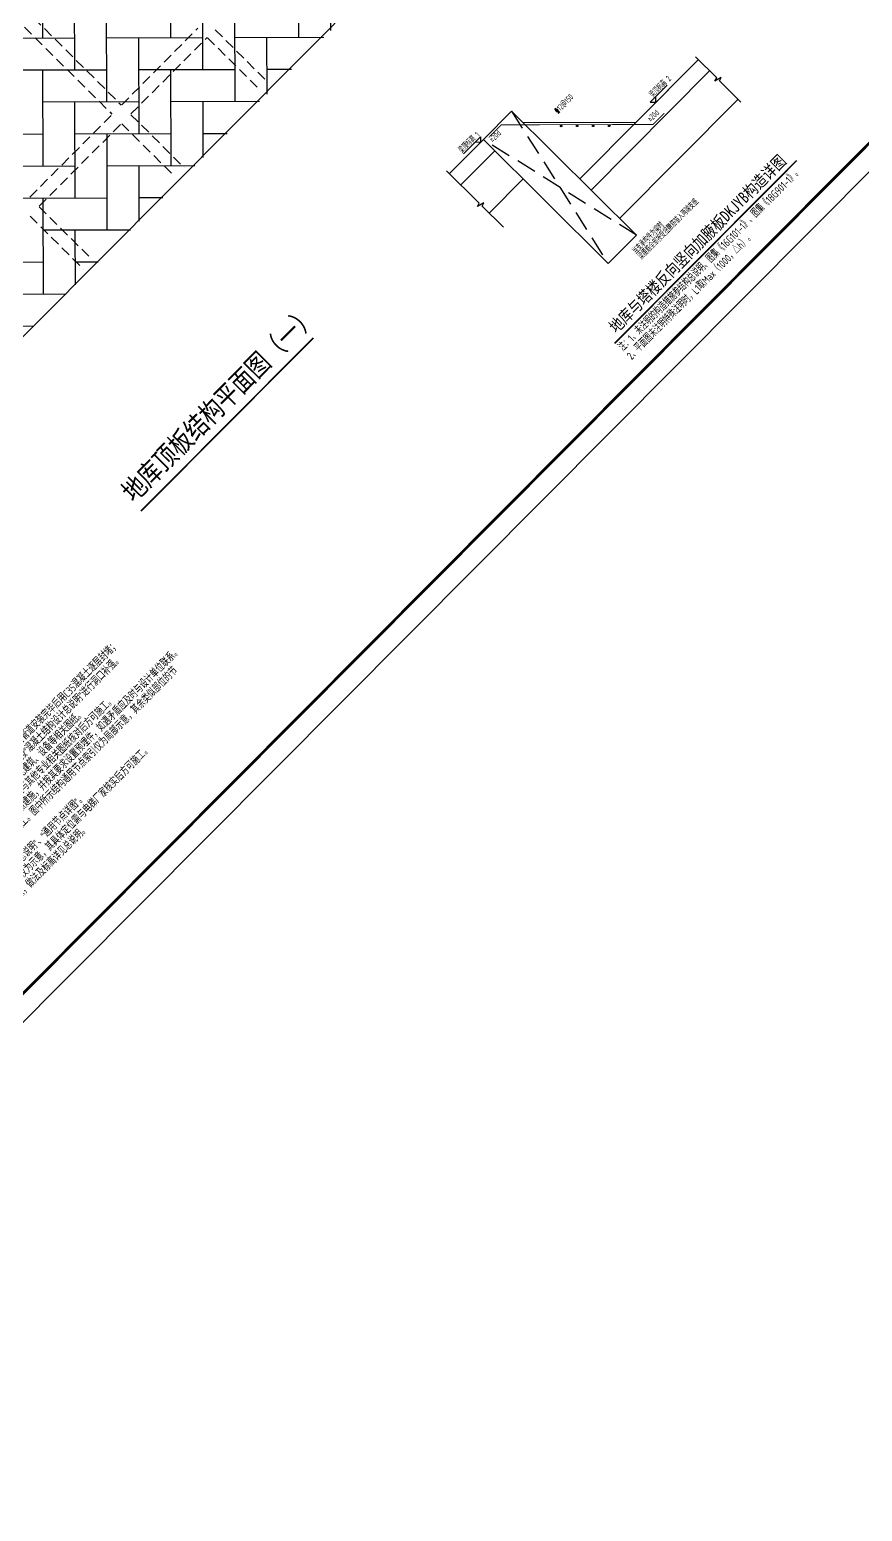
# Model space of a CAD drawing. Extents: x -10019161317 to 520012312, y -3104337261 to 7448155121.
# Drawn here: x 518868107 to 518909706, y 3499766253 to 3499840316 of the extents above; entities that cross this region are included whole.
import ezdxf
from ezdxf.enums import TextEntityAlignment as Align

# ---------------------------------------------------------------- set-up
doc = ezdxf.new("R2010")
doc.units = 0
doc.header["$LTSCALE"] = 1000
doc.header["$MEASUREMENT"] = 0
doc.linetypes.add('DASHED', pattern=[0.75, 0.5, -0.25])
doc.layers.get('0').update_dxf_attribs({"linetype": 'CONTINUOUS'})
for name, color, linetype in [('S_BEAM', 4, 'DASHED'), ('S_DETL', 7, 'CONTINUOUS'), ('S_DETL_DASH', 9, 'DASHED'), ('S_DETL_LEVL', 241, 'CONTINUOUS'), ('S_DETL_REIN', 1, 'CONTINUOUS'), ('S_DETL_REIN_PONT', 6, 'CONTINUOUS'), ('S_DETL_TEXT', 161, 'CONTINUOUS'), ('S_DETL_TOPC', 51, 'CONTINUOUS'), ('S_PLAN_TEXT', 7, 'CONTINUOUS'), ('S_PLAN_TOPC', 7, 'CONTINUOUS')]:
    doc.layers.add(name, color=color, linetype=linetype)
doc.layers.add('内框', color=8, linetype='CONTINUOUS', plot=False)
doc.layers.add('板边界', color=1, linetype='CONTINUOUS', lineweight=0)
doc.styles.add('TH-STYLE2', font='', dxfattribs={"width": 0.8})
doc.styles.add('TH-STYLE3', font='tssdeng.shx', dxfattribs={"width": 0.7, "bigfont": 'tssdchn.shx'})
doc.styles.add('TSSD_Rein', font='tssdeng.shx', dxfattribs={"bigfont": 'hztxt.shx'})
doc.styles.add('黑体', font='simhei.ttf')
doc.styles.get('TH-STYLE2').set_extended_font_data('STXihei')

# ---------------------------------------------------------------- blocks, each defined once
blk = doc.blocks.new('THAPE_A0L_inner')
at = {"layer": '内框'}
blk.add_lwpolyline([(0, 0), (1189, 0), (1189, 841), (0, 841)], close=True, dxfattribs=at)
at = {"layer": '内框', "const_width": 1.4}
blk.add_lwpolyline([(25, 831), (25, 10), (1179, 10), (1179, 831)], close=True, dxfattribs=at)
at = {"layer": '内框', "style": '黑体', "width": 0.8}
blk.add_attdef('内框名称', (66.25, 846.96), '', height=9, dxfattribs=at)
blk = doc.blocks.new('rer44')
at = {"layer": 'S_DETL_REIN_PONT'}
h = blk.add_hatch(color=256, dxfattribs=at)
h.dxf.hatch_style = 1
h.paths.add_polyline_path([(6450.0872, -24255.3417, 1), (6470.0872, -24255.3417, 1)])
h = blk.add_hatch(color=256, dxfattribs=at)
h.dxf.hatch_style = 1
h.paths.add_polyline_path([(6591.5085, -24396.7631, 1), (6611.5085, -24396.7631, 1)])
h = blk.add_hatch(color=256, dxfattribs=at)
h.dxf.hatch_style = 1
h.paths.add_polyline_path([(6732.9299, -24538.1845, 1), (6752.9299, -24538.1845, 1)])
h = blk.add_hatch(color=256, dxfattribs=at)
h.dxf.hatch_style = 1
h.paths.add_polyline_path([(6874.3512, -24679.6058, 1), (6894.3512, -24679.6058, 1)])
at = {"layer": 'S_DETL'}
for points in [[(5054.5415, -24636.1565), (5054.5415, -24262.1565), (5098.5415, -24248.1565), (5010.5415, -24224.1565), (5054.5415, -24210.1565), (5054.5415, -23636.1565)], [(5054.5415, -23686.1565), (5654.5415, -23686.1565)], [(5054.5415, -23886.1565), (5654.5415, -23886.1565)], [(6154.5415, -23886.1565), (7154.5415, -24886.1565)], [(5054.5415, -24386.1565), (5654.5415, -24386.1565)], [(6154.5415, -24886.1565), (8254.5415, -24886.1565)], [(7154.5415, -24886.1565), (8254.5415, -24886.1565)], [(8254.5415, -25636.1565), (8254.5415, -25262.1565), (8298.5415, -25248.1565), (8210.5415, -25224.1565), (8254.5415, -25210.1565), (8254.5415, -24836.1565)], [(6154.5415, -25086.1565), (8254.5415, -25086.1565)], [(8254.5415, -25586.1565), (6154.5415, -25586.1565)]]:
    blk.add_lwpolyline(points, dxfattribs=at)
blk.add_lwpolyline([(6154.5415, -23686.1565), (5654.5415, -23686.1565), (5654.5415, -25886.1565), (6154.5415, -25886.1565)], close=True, dxfattribs=at)
at = {"layer": 'S_DETL_DASH', "ltscale": 0.5}
for points in [[(6154.5415, -23686.1565), (5654.5415, -25886.1565)], [(6154.5415, -25886.1565), (5654.5415, -23686.1565)]]:
    blk.add_lwpolyline(points, dxfattribs=at)
at = {"layer": 'S_DETL_LEVL'}
for points in [[(5354.5415, -23636.1565), (5654.5415, -23636.1565), (5604.5415, -23686.1565), (5654.5415, -23686.1565), (5554.5415, -23686.1565), (5604.5415, -23686.1565), (5554.5415, -23636.1565)], [(7754.5415, -24836.1565), (7454.5415, -24836.1565), (7504.5415, -24886.1565), (7454.5415, -24886.1565), (7554.5415, -24886.1565), (7504.5415, -24886.1565), (7554.5415, -24836.1565)]]:
    blk.add_lwpolyline(points, dxfattribs=at)
at = {"layer": 'S_DETL_REIN', "const_width": 10}
blk.add_lwpolyline([(7482.1151, -25056.1565), (7282.1151, -25056.1565), (5942.1151, -23716.1565), (5720.0253, -23716.1565)], dxfattribs=at)
at = {"layer": 'S_DETL_REIN_PONT'}
for centre in [(6460.0872, -24255.3417), (6601.5085, -24396.7631), (6742.9299, -24538.1845), (6884.3512, -24679.6058)]:
    blk.add_circle(centre, 10, dxfattribs=at)
at = {"layer": 'S_DETL_TEXT'}
for points in [[(6460.0872, -24255.3417, 0, 10, 0), (6485.0872, -24212.0405, 0, 0, 0), (6517.8222, -24155.3417, 0, 0, 0), (6535.0872, -24155.3417, 0, 0, 0), (6685.0872, -24155.3417, 0, 0, 0)], [(6533.9985, -24308.0399, 0, 10, 0), (6558.9985, -24264.7386, 0, 0, 0), (6622.1588, -24155.3417, 0, 0, 0)], [(5904.5415, -25886.1565, 0, 10, 0), (5917.4825, -25934.4528, 0, 0, 0), (5958.1314, -26086.1565, 0, 0, 0), (5979.5415, -26086.1565, 0, 0, 0), (6379.5415, -26086.1565, 0, 0, 0)]]:
    blk.add_lwpolyline(points, format="xyseb", dxfattribs=at)
at = {"layer": 'S_DETL_TOPC', "const_width": 20}
blk.add_lwpolyline([(5004.3861, -26645.5601), (8227.5594, -26645.5601)], dxfattribs=at)
at = {"layer": 'S_DETL_LEVL', "style": 'TH-STYLE3', "width": 0.65}
for s, p in [('梁顶标高 1', (5343.5376, -23623.6565)), ('梁顶标高 2', (7517.0415, -24823.6565))]:
    blk.add_text(s, height=75, dxfattribs=at).set_placement(p)
at = {"layer": 'S_DETL_TEXT', "style": 'TH-STYLE3', "width": 0.65}
for s, p in [('≥20d', (5709.2974, -23819.3781)), ('\x8412@150', (6539.2323, -24142.8417)), ('≥20d', (7282.1151, -25039.7271)), ('梁腰筋全部按受扭腰筋锚入两端支座', (5983.1314, -26173.6565)), ('当支承构件为梁时', (5979.5415, -26073.6565))]:
    blk.add_text(s, height=75, dxfattribs=at).set_placement(p, align=Align.BOTTOM_LEFT)
at = {"layer": 'S_DETL_TOPC', "style": 'TH-STYLE2', "width": 0.8}
blk.add_text('地库与塔楼反向竖向加腋板DKJYB构造详图', height=150, dxfattribs=at).set_placement((6615.9728, -26620.5601), align=Align.BOTTOM_CENTER)
at = {"layer": 'S_PLAN_TEXT', "style": 'TH-STYLE3', "width": 0.65}
for s, p in [('注：1、未注明的构造措施参结构总说明、图集《16G101-1》、图集《18G901-1》。', (5004.3861, -26795.5601)), ('2、平面图未注明特殊注明时，L1取Max（1000，△h）。', (5004.3861, -26945.5601))]:
    blk.add_text(s, height=100, dxfattribs=at).set_placement(p)

msp = doc.modelspace()

# ---------------------------------------------------------------- hatches: boundary and pattern name
at = {"transparency": 33554585}
h = msp.add_hatch(dxfattribs=at)
h.set_pattern_fill('AR-HBONE', color=256, scale=400, style=0)
h.set_pattern_definition([(90.1573, (518774045.8, 3499953226.2), (-1604.387, 1595.6), [4800, -1600]), (180.1573, (518774041.4, 3499954826.2), (-1604.387, 1595.6), [4800, -1600])])
edge = h.paths.add_edge_path()
edge.add_line((518926254.3366, 3499890719.8027), (518925343.9392, 3499894058.7823))
edge.add_line((518925343.9392, 3499894058.7823), (518924105.0752, 3499896358.3784))
edge.add_line((518924105.0752, 3499896358.3784), (518922603.6995, 3499898212.0496))
edge.add_line((518922603.6995, 3499898212.0496), (518916911.281, 3499903873.2916))
edge.add_line((518916911.281, 3499903873.2916), (518917087.5716, 3499904050.5531))
edge.add_line((518917087.5716, 3499904050.5531), (518916591.2396, 3499904544.1668))
edge.add_line((518916591.2396, 3499904544.1668), (518916582.2525, 3499904535.1302))
edge.add_line((518916582.2525, 3499904535.1302), (518912348.8804, 3499909708.8961))
edge.add_line((518912348.8804, 3499909708.8961), (518912440.2221, 3499909800.7408))
edge.add_line((518912440.2221, 3499909800.7408), (518911943.89, 3499910294.3545))
edge.add_line((518911943.89, 3499910294.3545), (518911450.2763, 3499909798.0224))
edge.add_line((518911450.2763, 3499909798.0224), (518911468.0025, 3499909780.3934))
edge.add_line((518911468.0025, 3499909780.3934), (518900855.3077, 3499899109.2542))
edge.add_line((518900855.3077, 3499899109.2542), (518900837.5816, 3499899126.8833))
edge.add_line((518900837.5816, 3499899126.8833), (518897205.9911, 3499895475.2934))
edge.add_line((518897205.9911, 3499895475.2934), (518881217.0084, 3499911376.7063))
edge.add_line((518881217.0084, 3499911376.7063), (518867395.8323, 3499897479.4165))
edge.add_line((518867395.8323, 3499897479.4165), (518879165.9928, 3499885773.7198))
edge.add_line((518879165.9928, 3499885773.7198), (518879698.356, 3499885032.713))
edge.add_line((518879698.356, 3499885032.713), (518868063.1757, 3499873333.4575))
edge.add_line((518868063.1757, 3499873333.4575), (518867425.0359, 3499873968.1023))
edge.add_line((518867425.0359, 3499873968.1023), (518863194.0587, 3499869713.8249))
edge.add_line((518863194.0587, 3499869713.8249), (518863832.1979, 3499869079.1807))
edge.add_line((518863832.1979, 3499869079.1807), (518829702.3351, 3499834761.364))
edge.add_line((518829702.3351, 3499834761.364), (518829418.7137, 3499835043.4319))
edge.add_line((518829418.7137, 3499835043.4319), (518829207.1757, 3499834830.714))
edge.add_line((518829207.1757, 3499834830.714), (518821655.8336, 3499842340.6982))
edge.add_line((518821655.8336, 3499842340.6982), (518811113.6381, 3499831740.5299))
edge.add_line((518811113.6381, 3499831740.5299), (518817495.0645, 3499825393.9981))
edge.add_line((518817495.0645, 3499825393.9981), (518820104.1655, 3499828017.4675))
edge.add_line((518820104.1655, 3499828017.4675), (518815211.7492, 3499832883.0887))
edge.add_line((518815211.7492, 3499832883.0887), (518820324.1764, 3499838023.6703))
edge.add_line((518820324.1764, 3499838023.6703), (518833618.7855, 3499824801.8742))
edge.add_line((518833618.7855, 3499824801.8742), (518836862.5363, 3499828063.4885))
edge.add_line((518836862.5363, 3499828063.4885), (518834770.7631, 3499830143.8053))
edge.add_line((518834770.7631, 3499830143.8053), (518845912.3296, 3499841346.7289))
edge.add_line((518845912.3296, 3499841346.7289), (518865092.1069, 3499822271.9967))
edge.add_line((518865092.1069, 3499822271.9967), (518921682.8187, 3499878678.0165))
edge.add_arc((518912868.9209, 3499888912.7595), 13506.8412, 310.734186066, 367.688497263)
h.paths.add_polyline_path([(518887377.9936, 3499901617.8921), (518888911.8879, 3499903159.9309), (518890294.452, 3499901784.9388), (518888760.7107, 3499900242.7461)], flags=16)

# ---------------------------------------------------------------- linework, layer by layer
at = {"layer": 'S_BEAM'}
for p, q in [((518866789.4552, 3499841492.3875), (518872213.6555, 3499836097.8949)), ((518867247.8108, 3499841953.2673), (518872672.0111, 3499836558.7746)), ((518872707.3663, 3499836558.8717), (518876515.2435, 3499840387.719)), ((518877381.6887, 3499840301.7095), (518879969.7059, 3499837727.8666)), ((518873168.2461, 3499836100.5161), (518876976.1232, 3499839929.3634)), ((518876993.8494, 3499839911.7343), (518879581.8666, 3499837337.8914)), ((518868123.8105, 3499831950.0741), (518872213.7526, 3499836062.5396)), ((518868584.6902, 3499831491.7185), (518872674.6324, 3499835604.1841)), ((518872709.9876, 3499835604.2811), (518875368.9093, 3499832959.922)), ((518873168.3432, 3499836065.1609), (518875827.2649, 3499833420.8017)), ((518868584.7873, 3499831456.3632), (518871243.709, 3499828812.0041)), ((518868126.4317, 3499830995.4835), (518870785.3534, 3499828351.1243))]:
    msp.add_line(p, q, dxfattribs=at)
at = {"layer": 'S_PLAN_TOPC', "const_width": 80}
msp.add_lwpolyline([(518873668.3612, 3499816248.6668), (518882284.788, 3499824912.5344)], dxfattribs=at)
at = {"layer": '板边界', "linetype": 'ByBlock'}
msp.add_lwpolyline([(518863832.1979, 3499869079.1807), (518829702.3351, 3499834761.364), (518829418.7137, 3499835043.4319), (518829207.1757, 3499834830.714), (518821655.8336, 3499842340.6982), (518811113.652, 3499831740.4604), (518817495.0645, 3499825393.9981), (518820104.1655, 3499828017.4675), (518815211.7492, 3499832883.0887), (518820324.1764, 3499838023.6703), (518833618.7855, 3499824801.8742), (518836862.5363, 3499828063.4885), (518834770.7631, 3499830143.8053), (518845912.3296, 3499841346.7289), (518865092.1244, 3499822271.9793), (518921426.9369, 3499878926.9846, 0.2580388579)], format="xyb", dxfattribs=at)

# ---------------------------------------------------------------- block references
at = {"layer": 'S_DETL', "xscale": 4, "yscale": 4, "zscale": 4, "rotation": 45.15729226594499}
msp.add_blockref('rer44', (518807645.7545, 3499885597.6949), dxfattribs=at)
at = {"layer": '内框', "xscale": 100, "yscale": 100, "zscale": 100, "rotation": 45.15729833413873}
msp.add_blockref('THAPE_A0L_inner', (518843443.3116, 3499766252.6441), dxfattribs=at)

# ---------------------------------------------------------------- texts
at = {"layer": 'S_PLAN_TEXT', "style": 'TSSD_Rein', "width": 0.7}
for s, p in [('\u3000\u3000\u3000\u3000\u3000\u3000\u3000为楼板预留洞口，板筋不得截断，待设备管道安装完毕后用C35混凝土逐层封堵；', (518861219.302, 3499798067.2365)), ('10、建筑物外围构件节点做法必须同时参照建施，并按其要求设置预埋件，如遇矛盾应及时与设计单位联系。', (518862921.0119, 3499796374.8467)), ('\u3000\u3000\u3000\u3000\u3000\u3000\u3000为楼板预留永久洞口，板筋截断，并按“混凝土结构设计总说明”进行洞口补强。', (518861644.7295, 3499797644.1391)), ('11、本图纸需结合结构通用节点详图施工。图中所示结构通用节点索引仅为局部示意，其余类似部位的节', (518863346.4394, 3499795951.7492)), ('8、除特殊注明外，穿梁 （墙）预埋套管位置详见建筑、设备等相关图纸。', (518862070.1569, 3499797221.0416)), ('9、楼板洞口、设备洞口、穿梁(墙)预埋套管应与其他专业相关图纸核对后方可施工。', (518862495.5844, 3499796797.9441)), ('13、图中电梯吊钩梁的吊钩仅为示意，其具体定位需与电梯厂家核实后方可施工。', (518864622.7218, 3499794682.4568)), ('12、部分未尽事宜见“结构设计总说明”、“通用节点详图”。', (518864197.2943, 3499795105.5543)), ('14、“  ”代表沉降观测点，做法及标高详见总说明。 ', (518865047.6818, 3499794259.4917))]:
    msp.add_text(s, height=400, rotation=45.157334029, dxfattribs=at).set_placement(p)
at = {"layer": 'S_PLAN_TOPC', "style": 'TH-STYLE2', "width": 0.8}
msp.add_text('地库顶板结构平面图（一）', height=1000, rotation=45.157292971, dxfattribs=at).set_placement((518873522.5926, 3499816423.375), align=Align.BOTTOM_LEFT)

doc.saveas('drawing.dxf')
